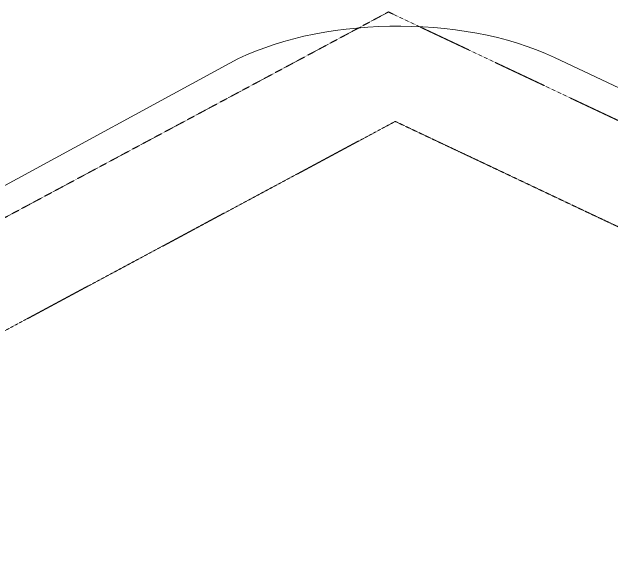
# Model space of a CAD drawing. Header units: inches. Extents: x 27328 to 120839, y -4075 to 4147.
# Drawn here: x 32838.6 to 33307.8, y 186.4 to 609.5 of the extents above; entities that cross this region are included whole.
import ezdxf

# ---------------------------------------------------------------- set-up
doc = ezdxf.new("R2010")
doc.units = ezdxf.units.IN
doc.header["$MEASUREMENT"] = 0
doc.linetypes.add('Center 1_4_', pattern=[0.53125, 0.25, -0.09375, 0.09375, -0.09375])
doc.linetypes.add('Hidden', pattern=[0.28125, 0.1875, -0.09375])
for name, color, linetype, lineweight in [('A-PROP-SBCK', 71, 'Hidden', 15), ('EOP-PR', 4, 'Continuous', 9), ('PROP', 3, 'Center 1_4_', 9)]:
    doc.layers.add(name, color=color, linetype=linetype, lineweight=lineweight)

msp = doc.modelspace()

# ---------------------------------------------------------------- linework, layer by layer
at = {"layer": 'A-PROP-SBCK'}
for p, q in [((33133.46, 609.49), (31712.29, -152.64)), ((34739.39, -149.82), (33133.46, 609.49))]:
    msp.add_line(p, q, dxfattribs=at)
at = {"layer": 'EOP-PR'}
for p, q in [((33863.89, 289.99), (33263.53, 573.85)), ((33009.14, 569.32), (31360.86, -327.68))]:
    msp.add_line(p, q, dxfattribs=at)
msp.add_ellipse((33140.8, 507.05), major_axis=(180, 0), ratio=0.507323, start_param=0.820589, end_param=2.391248, dxfattribs=at)
at = {"layer": 'PROP'}
for p, q in [((33138.78, 523.75), (31511.42, -348.95)), ((34740.26, -233.45), (33138.78, 523.75))]:
    msp.add_line(p, q, dxfattribs=at)

doc.saveas('drawing.dxf')
